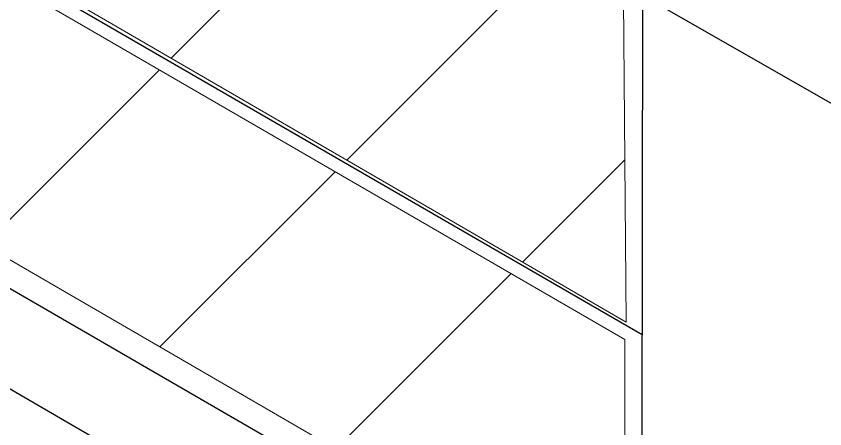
# Model space of a CAD drawing. Extents: x -1392 to 5791, y -3809 to 1722.
# Drawn here: x -263.56 to -222.38, y 1196.23 to 1217.25 of the extents above; entities that cross this region are included whole.
import ezdxf

# ---------------------------------------------------------------- set-up
doc = ezdxf.new("R2010")
doc.units = 0
doc.header["$MEASUREMENT"] = 0
for name, color, linetype, lineweight in [('G-ANNO-TTLB', 7, 'Continuous', 0), ('Layer 12', 7, 'Continuous', 0), ('TYVEK', 7, 'Continuous', 0)]:
    doc.layers.add(name, color=color, linetype=linetype, lineweight=lineweight)
pattern_1 = [(45, (0, 0), (-7.07107, 7.07107), [])]

msp = doc.modelspace()

# ---------------------------------------------------------------- hatches: boundary and pattern name
at = {"layer": 'G-ANNO-TTLB', "true_color": 0xff00ff, "transparency": 33554687}
h = msp.add_hatch(color=6, dxfattribs=at)
edge = h.paths.add_edge_path()
edge.add_spline(control_points=[(1773.018, -796.5), (1773.018, -796.5), (-1156.5, -796.5), (-1156.5, -796.5), (-1156.5, -796.5), (-1156.5, 1660.5), (-1156.5, 1660.5), (-1156.5, 1660.5), (1773.018, 1660.5), (1773.018, 1660.5), (1773.018, 1660.5), (1773.018, -796.5), (1773.018, -796.5)], knot_values=[0, 0, 0, 0, 1, 1, 1, 2, 2, 2, 3, 3, 3, 4, 4, 4, 4], degree=3, periodic=0)
edge = h.paths.add_edge_path()
edge.add_spline(control_points=[(-1147.5, 1651.5), (-1147.5, 1651.5), (-1147.5, -787.5), (-1147.5, -787.5), (-1147.5, -787.5), (1764.018, -787.5), (1764.018, -787.5), (1764.018, -787.5), (1764.018, 1651.5), (1764.018, 1651.5), (1764.018, 1651.5), (-1147.5, 1651.5), (-1147.5, 1651.5)], knot_values=[0, 0, 0, 0, 1, 1, 1, 2, 2, 2, 3, 3, 3, 4, 4, 4, 4], degree=3, periodic=0)
edge.add_line((-1147.5, 1651.5), (-1147.5, 1651.5))
at = {"layer": 'Layer 12', "true_color": 0x000000, "transparency": 33554687}
h = msp.add_hatch(dxfattribs=at)
h.set_pattern_fill('_U', color=18, scale=10, angle=45, style=2, pattern_type=0)
h.set_pattern_definition(pattern_1)
h.paths.add_polyline_path([(-232.493, 1201.664), (-295.725, 1238.37), (-282.376, 1247.211), (-232.638, 1218.137)])
h = msp.add_hatch(dxfattribs=at)
h.set_pattern_fill('_U', color=18, scale=10, angle=45, style=2, pattern_type=0)
h.set_pattern_definition(pattern_1)
h.paths.add_polyline_path([(-232.562, 1200.782), (-232.562, 1186.643), (-308.266, 1230.635), (-296.064, 1237.582)])

# ---------------------------------------------------------------- linework, layer by layer
at = {"layer": 'G-ANNO-TTLB'}
for points in [[(1773.018, -796.5), (1773.018, -796.5), (-1156.5, -796.5), (-1156.5, -796.5), (-1156.5, -796.5), (-1156.5, 1660.5), (-1156.5, 1660.5), (-1156.5, 1660.5), (1773.018, 1660.5), (1773.018, 1660.5), (1773.018, 1660.5), (1773.018, -796.5), (1773.018, -796.5)], [(-1147.5, 1651.5), (-1147.5, 1651.5), (-1147.5, -787.5), (-1147.5, -787.5), (-1147.5, -787.5), (1764.018, -787.5), (1764.018, -787.5), (1764.018, -787.5), (1764.018, 1651.5), (1764.018, 1651.5), (1764.018, 1651.5), (-1147.5, 1651.5), (-1147.5, 1651.5)]]:
    msp.add_open_spline(points, degree=3, knots=[0, 0, 0, 0, 1, 1, 1, 2, 2, 2, 3, 3, 3, 4, 4, 4, 4], dxfattribs=at)
at = {"layer": 'Layer 12'}
for points in [[(-232.493, 1201.664), (-295.725, 1238.37), (-282.376, 1247.211), (-232.638, 1218.137)], [(-232.562, 1200.782), (-232.562, 1186.643), (-308.266, 1230.635), (-296.064, 1237.582)]]:
    msp.add_lwpolyline(points, close=True, dxfattribs=at)
at = {"layer": 'TYVEK', "color": 4, "lineweight": 25, "true_color": 0x00ffff}
for p, q in [((-295.664, 1238.051), (-231.677, 1201.035)), ((-309.488, 1229.768), (-232.828, 1185.421)), ((-231.705, 1181.603), (-231.651, 1218.311)), ((-231.651, 1218.311), (-205.537, 1203.359)), ((-272.48, 1203.24), (-231.701, 1179.65))]:
    msp.add_line(p, q, dxfattribs=at)

doc.saveas('drawing.dxf')
